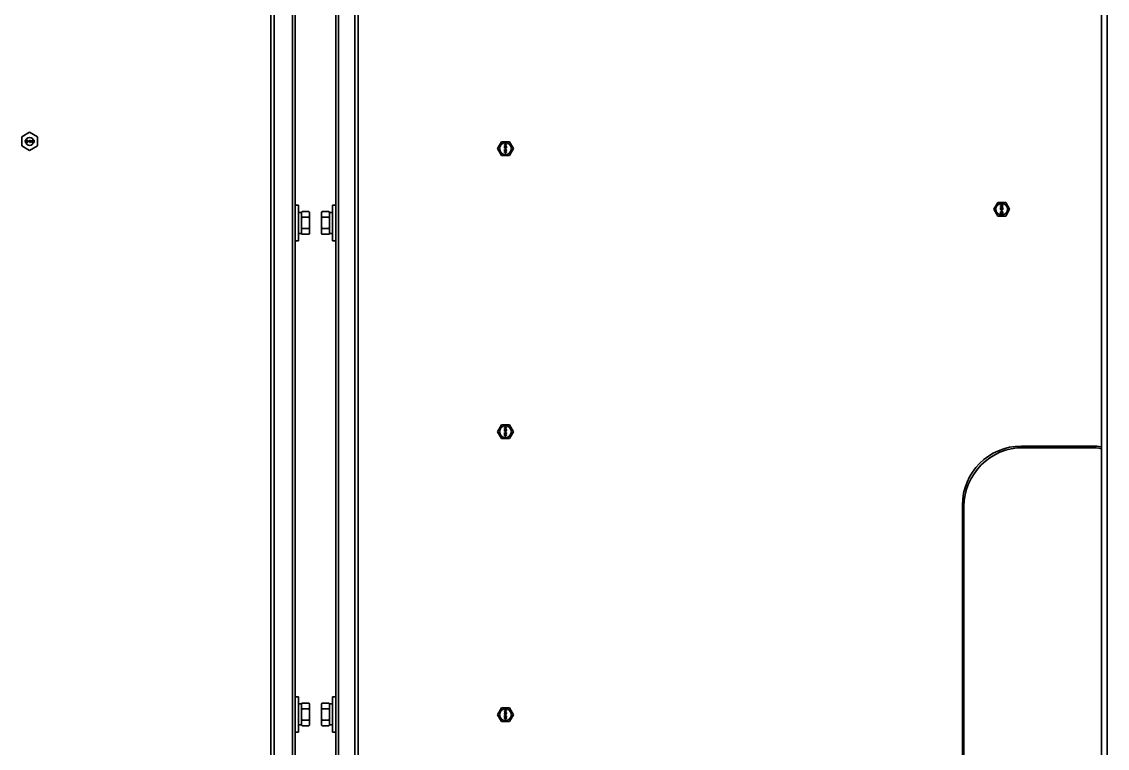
# Model space of a CAD drawing. Header units: millimetres. Extents: x 32496 to 166256, y 3504 to 23939.
# Drawn here: x 142093 to 142645, y 13461 to 13831 of the extents above; entities that cross this region are included whole.
import ezdxf

# ---------------------------------------------------------------- set-up
doc = ezdxf.new("R2010")
doc.units = ezdxf.units.MM
doc.layers.get('0').update_dxf_attribs({"lineweight": 35})

# ---------------------------------------------------------------- blocks, each defined once
blk = doc.blocks.new('8-1250')
at = {"linetype": 'Continuous'}
for p, q in [((-5954.13, -32157.29), (-5954.13, -34666.29)), ((-5951.13, -32157.29), (-5951.13, -34666.29)), ((-6376.53, -34566.29), (-6376.53, -32553.29)), ((-6374.83, -32553.29), (-6374.83, -34566.29)), ((-6365.53, -33566.79), (-6365.53, -32554.69)), ((-6342.13, -32554.69), (-6342.13, -33566.79)), ((-6333.83, -34566.29), (-6333.83, -32553.29)), ((-6332.13, -32553.29), (-6332.13, -34566.29)), ((-6364.13, -32930.92), (-6364.13, -33175.66)), ((-6343.53, -33175.64), (-6343.53, -32930.91)), ((-6503.23, -33134.48), (-6499.23, -33132.17)), ((-6503.23, -33134.48), (-6503.23, -33139.1)), ((-6501.5, -33136.32), (-6501.5, -33136.19)), ((-6501.5, -33136.19), (-6500.6, -33136.19)), ((-6500.8, -33136.32), (-6501.5, -33136.32)), ((-6501.48, -33136.95), (-6501.5, -33137.06)), ((-6501.43, -33136.88), (-6501.48, -33136.95)), ((-6500.8, -33136.32), (-6501.43, -33136.88)), ((-6501.35, -33137.06), (-6501.3, -33136.95)), ((-6501.3, -33136.95), (-6500.6, -33136.32)), ((-6500.6, -33136.19), (-6500.6, -33136.32)), ((-6500.4, -33137.39), (-6500.4, -33136.19)), ((-6500.4, -33136.19), (-6500.25, -33136.19)), ((-6500.25, -33136.19), (-6500.25, -33137.18)), ((-6500.1, -33137.01), (-6500.25, -33137.18)), ((-6500.1, -33137.01), (-6500.1, -33137.21)), ((-6499.88, -33136.62), (-6499.9, -33136.65)), ((-6499.9, -33136.65), (-6499.75, -33136.8)), ((-6499.75, -33136.8), (-6499.9, -33136.95)), ((-6499.9, -33136.95), (-6499.88, -33136.98)), ((-6499.75, -33136.75), (-6499.88, -33136.62)), ((-6499.88, -33136.98), (-6499.75, -33136.85)), ((-6499.75, -33136.75), (-6499.75, -33136.57)), ((-6499.75, -33136.57), (-6499.7, -33136.57)), ((-6499.75, -33137.03), (-6499.75, -33136.85)), ((-6499.7, -33137.03), (-6499.75, -33137.03)), ((-6499.7, -33136.57), (-6499.7, -33136.75)), ((-6499.58, -33136.62), (-6499.7, -33136.75)), ((-6499.7, -33136.8), (-6499.55, -33136.65)), ((-6499.55, -33136.95), (-6499.7, -33136.8)), ((-6499.7, -33136.85), (-6499.7, -33137.03)), ((-6499.7, -33136.85), (-6499.58, -33136.98)), ((-6499.55, -33136.65), (-6499.58, -33136.62)), ((-6499.58, -33136.98), (-6499.55, -33136.95)), ((-6499.35, -33136.7), (-6499.35, -33136.55)), ((-6499.35, -33136.55), (-6499.1, -33136.55)), ((-6499.1, -33136.7), (-6499.35, -33136.7)), ((-6499.23, -33132.17), (-6495.23, -33134.48)), ((-6499.1, -33136.55), (-6499.1, -33136.19)), ((-6499.1, -33136.19), (-6498.95, -33136.19)), ((-6499.1, -33137.39), (-6499.1, -33136.7)), ((-6498.95, -33136.19), (-6498.95, -33136.55)), ((-6498.95, -33136.55), (-6498.35, -33136.55)), ((-6498.95, -33136.7), (-6498.95, -33137.18)), ((-6498.95, -33137.39), (-6498.35, -33136.7)), ((-6498.53, -33136.7), (-6498.95, -33137.18)), ((-6498.53, -33136.7), (-6498.95, -33136.7)), ((-6498.35, -33136.55), (-6498.35, -33136.7)), ((-6498.15, -33137.39), (-6498.15, -33136.19)), ((-6498.15, -33136.19), (-6498, -33136.19)), ((-6498, -33136.19), (-6498, -33137.13)), ((-6497.65, -33136.19), (-6498, -33137.13)), ((-6497.93, -33137.39), (-6497.55, -33136.32)), ((-6497.65, -33136.19), (-6497.45, -33136.19)), ((-6497.55, -33136.32), (-6497.18, -33137.39)), ((-6497.1, -33137.13), (-6497.45, -33136.19)), ((-6497.1, -33137.13), (-6497.1, -33136.19)), ((-6497.1, -33136.19), (-6496.95, -33136.19)), ((-6496.95, -33136.19), (-6496.95, -33137.39)), ((-6495.23, -33139.1), (-6495.23, -33134.48)), ((-6261.25, -33140.45), (-6259.23, -33136.95)), ((-6255.19, -33136.95), (-6259.23, -33136.95)), ((-6255.19, -33136.95), (-6253.17, -33140.45)), ((-6499.23, -33141.41), (-6503.23, -33139.1)), ((-6501.5, -33137.11), (-6501.5, -33137.06)), ((-6501.5, -33137.11), (-6501.48, -33137.21)), ((-6501.48, -33137.21), (-6501.38, -33137.31)), ((-6501.38, -33137.31), (-6501.28, -33137.36)), ((-6501.35, -33137.06), (-6501.35, -33137.11)), ((-6501.3, -33137.18), (-6501.35, -33137.11)), ((-6501.23, -33137.24), (-6501.3, -33137.18)), ((-6501.28, -33137.36), (-6501.13, -33137.39)), ((-6501.1, -33137.26), (-6501.23, -33137.24)), ((-6501.03, -33137.39), (-6501.13, -33137.39)), ((-6501.1, -33137.26), (-6501, -33137.26)), ((-6501.03, -33137.39), (-6500.85, -33137.36)), ((-6500.88, -33137.24), (-6501, -33137.26)), ((-6500.8, -33137.18), (-6500.88, -33137.24)), ((-6500.85, -33137.36), (-6500.75, -33137.31)), ((-6500.75, -33137.11), (-6500.8, -33137.18)), ((-6500.75, -33137.11), (-6500.63, -33137.11)), ((-6500.75, -33137.31), (-6500.65, -33137.21)), ((-6500.65, -33137.21), (-6500.63, -33137.11)), ((-6500.25, -33137.39), (-6500.4, -33137.39)), ((-6500.25, -33137.39), (-6500.1, -33137.21)), ((-6495.23, -33139.1), (-6499.23, -33141.41)), ((-6498.95, -33137.39), (-6499.1, -33137.39)), ((-6497.93, -33137.39), (-6498.15, -33137.39)), ((-6496.95, -33137.39), (-6497.18, -33137.39)), ((-6259.23, -33143.95), (-6261.25, -33140.45)), ((-6257.71, -33138.47), (-6257.71, -33138.35)), ((-6257.71, -33138.35), (-6256.71, -33138.35)), ((-6256.92, -33138.47), (-6257.71, -33138.77)), ((-6256.92, -33138.47), (-6257.71, -33138.47)), ((-6257.71, -33138.93), (-6257.71, -33138.77)), ((-6257.71, -33138.93), (-6256.92, -33139.22)), ((-6257.71, -33139.35), (-6257.71, -33139.22)), ((-6257.71, -33139.22), (-6256.92, -33139.22)), ((-6256.71, -33139.35), (-6257.71, -33139.35)), ((-6257.69, -33139.74), (-6257.71, -33139.85)), ((-6257.71, -33139.95), (-6257.71, -33139.85)), ((-6257.71, -33139.95), (-6257.69, -33140.06)), ((-6257.71, -33141.64), (-6257.71, -33140.89)), ((-6257.71, -33140.89), (-6257.61, -33140.89)), ((-6257.61, -33141.64), (-6257.71, -33141.64)), ((-6257.69, -33142.06), (-6257.71, -33142.18)), ((-6257.71, -33142.18), (-6257.69, -33142.31)), ((-6257.63, -33139.64), (-6257.69, -33139.74)), ((-6257.69, -33140.06), (-6257.63, -33140.16)), ((-6257.63, -33141.95), (-6257.69, -33142.06)), ((-6257.69, -33142.31), (-6257.63, -33142.41)), ((-6257.54, -33139.58), (-6257.63, -33139.64)), ((-6257.63, -33140.16), (-6257.54, -33140.22)), ((-6257.56, -33141.89), (-6257.63, -33141.95)), ((-6257.63, -33142.41), (-6257.56, -33142.47)), ((-6257.61, -33138.85), (-6256.71, -33138.54)), ((-6256.71, -33139.16), (-6257.61, -33138.85)), ((-6257.61, -33139.83), (-6257.58, -33139.77)), ((-6257.61, -33139.83), (-6257.61, -33139.97)), ((-6257.58, -33140.04), (-6257.61, -33139.97)), ((-6257.07, -33141.47), (-6257.61, -33140.89)), ((-6257.61, -33141.06), (-6257.61, -33141.64)), ((-6257.61, -33141.06), (-6257.14, -33141.58)), ((-6257.61, -33142.18), (-6257.58, -33142.08)), ((-6257.58, -33142.29), (-6257.61, -33142.18)), ((-6257.58, -33139.77), (-6257.54, -33139.7)), ((-6257.54, -33140.1), (-6257.58, -33140.04)), ((-6257.58, -33142.08), (-6257.54, -33142.02)), ((-6257.54, -33142.35), (-6257.58, -33142.29)), ((-6257.48, -33141.85), (-6257.56, -33141.89)), ((-6257.56, -33142.47), (-6257.48, -33142.52)), ((-6257.44, -33139.54), (-6257.54, -33139.58)), ((-6257.54, -33139.7), (-6257.48, -33139.66)), ((-6257.48, -33140.14), (-6257.54, -33140.1)), ((-6257.54, -33140.22), (-6257.44, -33140.27)), ((-6257.54, -33142.02), (-6257.41, -33141.93)), ((-6257.41, -33142.43), (-6257.54, -33142.35)), ((-6257.48, -33139.66), (-6257.41, -33139.64)), ((-6257.41, -33140.16), (-6257.48, -33140.14)), ((-6257.41, -33141.83), (-6257.48, -33141.85)), ((-6257.48, -33142.52), (-6257.41, -33142.54)), ((-6257.29, -33139.52), (-6257.44, -33139.54)), ((-6257.33, -33140.27), (-6257.44, -33140.27)), ((-6257.35, -33139.64), (-6257.41, -33139.64)), ((-6257.41, -33140.16), (-6257.35, -33140.16)), ((-6257.31, -33141.81), (-6257.41, -33141.83)), ((-6257.41, -33141.93), (-6257.29, -33141.91)), ((-6257.29, -33142.45), (-6257.41, -33142.43)), ((-6257.41, -33142.54), (-6257.31, -33142.56)), ((-6257.39, -33140.6), (-6257.39, -33140.56)), ((-6257.39, -33140.56), (-6257.24, -33140.56)), ((-6257.24, -33140.6), (-6257.39, -33140.6)), ((-6257.35, -33139.64), (-6257.29, -33139.66)), ((-6257.29, -33140.14), (-6257.35, -33140.16)), ((-6257.33, -33140.43), (-6257.35, -33140.45)), ((-6257.35, -33140.45), (-6257.24, -33140.56)), ((-6257.24, -33140.6), (-6257.35, -33140.7)), ((-6257.35, -33140.7), (-6257.33, -33140.72)), ((-6257.33, -33140.27), (-6257.22, -33140.22)), ((-6257.2, -33140.56), (-6257.33, -33140.43)), ((-6257.33, -33140.72), (-6257.2, -33140.6)), ((-6257.31, -33141.81), (-6257.12, -33141.81)), ((-6257.12, -33142.56), (-6257.31, -33142.56)), ((-6257.29, -33139.52), (-6257.14, -33139.52)), ((-6257.29, -33139.66), (-6257.24, -33139.7)), ((-6257.24, -33140.1), (-6257.29, -33140.14)), ((-6257.14, -33141.91), (-6257.29, -33141.91)), ((-6257.29, -33142.45), (-6257.14, -33142.45)), ((-6257.24, -33139.7), (-6257.2, -33139.77)), ((-6257.2, -33140.04), (-6257.24, -33140.1)), ((-6257.22, -33140.22), (-6257.16, -33140.16)), ((-6257.2, -33139.77), (-6257.18, -33139.83)), ((-6257.18, -33139.97), (-6257.2, -33140.04)), ((-6257.07, -33140.43), (-6257.2, -33140.56)), ((-6257.2, -33140.6), (-6257.07, -33140.72)), ((-6257.09, -33139.74), (-6257.18, -33139.62)), ((-6257.14, -33139.62), (-6257.18, -33139.62)), ((-6257.18, -33139.97), (-6257.18, -33139.83)), ((-6257.16, -33140.16), (-6257.09, -33140.06)), ((-6257.16, -33140.56), (-6257.05, -33140.45)), ((-6257.16, -33140.56), (-6257.01, -33140.56)), ((-6257.05, -33140.7), (-6257.16, -33140.6)), ((-6257.01, -33140.6), (-6257.16, -33140.6)), ((-6256.99, -33139.54), (-6257.14, -33139.52)), ((-6257.14, -33139.62), (-6257.01, -33139.64)), ((-6257.14, -33141.58), (-6257.07, -33141.62)), ((-6257.14, -33141.91), (-6257.01, -33141.93)), ((-6257.01, -33142.43), (-6257.14, -33142.45)), ((-6257.01, -33141.83), (-6257.12, -33141.81)), ((-6257.12, -33142.56), (-6257.01, -33142.54)), ((-6257.07, -33139.85), (-6257.09, -33139.74)), ((-6257.09, -33140.06), (-6257.07, -33139.95)), ((-6257.07, -33139.85), (-6257.07, -33139.95)), ((-6257.05, -33140.45), (-6257.07, -33140.43)), ((-6257.07, -33140.72), (-6257.05, -33140.7)), ((-6256.99, -33141.52), (-6257.07, -33141.47)), ((-6257.07, -33141.62), (-6256.99, -33141.64)), ((-6257.01, -33139.64), (-6256.95, -33139.66)), ((-6257.01, -33140.56), (-6257.01, -33140.6)), ((-6256.95, -33141.85), (-6257.01, -33141.83)), ((-6257.01, -33141.93), (-6256.88, -33142.02)), ((-6256.88, -33142.35), (-6257.01, -33142.43)), ((-6257.01, -33142.54), (-6256.95, -33142.52)), ((-6256.88, -33139.58), (-6256.99, -33139.54)), ((-6256.99, -33141.52), (-6256.95, -33141.52)), ((-6256.95, -33141.64), (-6256.99, -33141.64)), ((-6256.95, -33139.66), (-6256.88, -33139.7)), ((-6256.88, -33140.08), (-6256.95, -33140.12)), ((-6256.95, -33140.22), (-6256.95, -33140.12)), ((-6256.95, -33140.22), (-6256.88, -33140.2)), ((-6256.95, -33141.02), (-6256.95, -33140.91)), ((-6256.86, -33140.93), (-6256.95, -33140.91)), ((-6256.95, -33141.02), (-6256.88, -33141.06)), ((-6256.88, -33141.47), (-6256.95, -33141.52)), ((-6256.95, -33141.64), (-6256.86, -33141.62)), ((-6256.86, -33141.89), (-6256.95, -33141.85)), ((-6256.95, -33142.52), (-6256.86, -33142.47)), ((-6256.8, -33139.64), (-6256.88, -33139.58)), ((-6256.88, -33139.7), (-6256.84, -33139.77)), ((-6256.84, -33140.02), (-6256.88, -33140.08)), ((-6256.88, -33140.2), (-6256.8, -33140.14)), ((-6256.88, -33141.06), (-6256.84, -33141.12)), ((-6256.84, -33141.41), (-6256.88, -33141.47)), ((-6256.88, -33142.02), (-6256.84, -33142.08)), ((-6256.84, -33142.29), (-6256.88, -33142.35)), ((-6256.78, -33141.02), (-6256.86, -33140.93)), ((-6256.86, -33141.62), (-6256.78, -33141.54)), ((-6256.8, -33141.95), (-6256.86, -33141.89)), ((-6256.86, -33142.47), (-6256.8, -33142.41)), ((-6256.84, -33139.77), (-6256.82, -33139.83)), ((-6256.82, -33139.95), (-6256.84, -33140.02)), ((-6256.84, -33141.12), (-6256.82, -33141.22)), ((-6256.82, -33141.31), (-6256.84, -33141.41)), ((-6256.84, -33142.08), (-6256.82, -33142.18)), ((-6256.82, -33142.18), (-6256.84, -33142.29)), ((-6256.82, -33139.95), (-6256.82, -33139.83)), ((-6256.82, -33141.31), (-6256.82, -33141.22)), ((-6256.73, -33139.74), (-6256.8, -33139.64)), ((-6256.8, -33140.14), (-6256.73, -33140.04)), ((-6256.73, -33142.06), (-6256.8, -33141.95)), ((-6256.8, -33142.41), (-6256.73, -33142.31)), ((-6256.73, -33141.1), (-6256.78, -33141.02)), ((-6256.78, -33141.54), (-6256.73, -33141.45)), ((-6256.71, -33139.85), (-6256.73, -33139.74)), ((-6256.73, -33140.04), (-6256.71, -33139.93)), ((-6256.71, -33141.24), (-6256.73, -33141.1)), ((-6256.73, -33141.45), (-6256.71, -33141.33)), ((-6256.71, -33142.18), (-6256.73, -33142.06)), ((-6256.73, -33142.31), (-6256.71, -33142.18)), ((-6256.71, -33138.35), (-6256.71, -33138.54)), ((-6256.71, -33139.16), (-6256.71, -33139.35)), ((-6256.71, -33139.85), (-6256.71, -33139.93)), ((-6256.71, -33141.24), (-6256.71, -33141.33)), ((-6253.17, -33140.45), (-6255.19, -33143.95)), ((-6259.23, -33143.95), (-6255.19, -33143.95)), ((-6364.13, -33169.29), (-6362.53, -33169.29)), ((-6362.53, -33187.29), (-6362.53, -33169.29)), ((-6345.13, -33169.29), (-6345.13, -33187.29)), ((-6343.53, -33169.29), (-6345.13, -33169.29)), ((-6008.87, -33171.29), (-6006.85, -33167.79)), ((-6002.81, -33167.79), (-6006.85, -33167.79)), ((-6005.48, -33169.25), (-6005.48, -33169.09)), ((-6005.48, -33169.09), (-6004.18, -33169.09)), ((-6004.45, -33169.25), (-6005.48, -33169.63)), ((-6004.45, -33169.25), (-6005.48, -33169.25)), ((-6005.48, -33169.85), (-6005.48, -33169.63)), ((-6005.48, -33169.85), (-6004.45, -33170.23)), ((-6005.34, -33169.74), (-6004.18, -33169.33)), ((-6004.18, -33170.15), (-6005.34, -33169.74)), ((-6004.18, -33169.09), (-6004.18, -33169.33)), ((-6004.18, -33170.15), (-6004.18, -33170.39)), ((-6002.81, -33167.79), (-6000.79, -33171.29)), ((-6364.13, -33175.66), (-6364.13, -33180.92)), ((-6362.53, -33172.94), (-6360.93, -33172.94)), ((-6360.93, -33172.82), (-6360.63, -33172.52)), ((-6360.93, -33183.76), (-6360.93, -33172.82)), ((-6360.63, -33172.52), (-6357.23, -33172.52)), ((-6360.63, -33175.4), (-6357.23, -33175.4)), ((-6356.93, -33172.82), (-6357.23, -33172.52)), ((-6356.93, -33183.76), (-6356.93, -33172.82)), ((-6350.73, -33172.82), (-6350.46, -33172.54)), ((-6350.73, -33183.76), (-6350.73, -33172.82)), ((-6350.43, -33172.52), (-6350.46, -33172.54)), ((-6347.03, -33172.52), (-6350.43, -33172.52)), ((-6347.03, -33175.36), (-6350.43, -33175.36)), ((-6347.03, -33172.52), (-6347, -33172.54)), ((-6346.73, -33172.82), (-6347, -33172.54)), ((-6346.73, -33183.76), (-6346.73, -33172.82)), ((-6345.13, -33172.94), (-6346.73, -33172.94)), ((-6343.53, -33180.91), (-6343.53, -33175.64)), ((-6006.85, -33174.79), (-6008.87, -33171.29)), ((-6006.85, -33174.79), (-6002.81, -33174.79)), ((-6005.48, -33170.39), (-6005.48, -33170.23)), ((-6005.48, -33170.23), (-6004.45, -33170.23)), ((-6004.18, -33170.39), (-6005.48, -33170.39)), ((-6005.45, -33170.9), (-6005.48, -33171.04)), ((-6005.48, -33171.17), (-6005.48, -33171.04)), ((-6005.48, -33171.17), (-6005.45, -33171.31)), ((-6005.48, -33172.72), (-6005.48, -33172.56)), ((-6005.48, -33172.56), (-6004.4, -33172.56)), ((-6004.18, -33172.72), (-6005.48, -33172.72)), ((-6005.48, -33173.91), (-6005.48, -33172.93)), ((-6005.48, -33172.93), (-6005.34, -33172.93)), ((-6005.34, -33173.91), (-6005.48, -33173.91)), ((-6005.37, -33170.77), (-6005.45, -33170.9)), ((-6005.45, -33171.31), (-6005.37, -33171.45)), ((-6005.26, -33170.69), (-6005.37, -33170.77)), ((-6005.37, -33171.45), (-6005.26, -33171.53)), ((-6005.34, -33171.01), (-6005.31, -33170.93)), ((-6005.34, -33171.01), (-6005.34, -33171.2)), ((-6005.31, -33171.28), (-6005.34, -33171.2)), ((-6004.65, -33173.69), (-6005.34, -33172.93)), ((-6005.34, -33173.15), (-6005.34, -33173.91)), ((-6005.34, -33173.15), (-6004.73, -33173.83)), ((-6005.31, -33170.93), (-6005.26, -33170.85)), ((-6005.26, -33171.36), (-6005.31, -33171.28)), ((-6005.12, -33170.63), (-6005.26, -33170.69)), ((-6005.26, -33170.85), (-6005.17, -33170.8)), ((-6005.17, -33171.42), (-6005.26, -33171.36)), ((-6005.26, -33171.53), (-6005.12, -33171.58)), ((-6005.17, -33170.8), (-6005.09, -33170.77)), ((-6005.09, -33171.45), (-6005.17, -33171.42)), ((-6004.92, -33170.61), (-6005.12, -33170.63)), ((-6004.98, -33171.58), (-6005.12, -33171.58)), ((-6005.01, -33170.77), (-6005.09, -33170.77)), ((-6005.09, -33171.45), (-6005.01, -33171.45)), ((-6005.06, -33172.01), (-6005.06, -33171.96)), ((-6005.06, -33171.96), (-6004.87, -33171.96)), ((-6004.87, -33172.01), (-6005.06, -33172.01)), ((-6005.01, -33170.77), (-6004.92, -33170.8)), ((-6004.92, -33171.42), (-6005.01, -33171.45)), ((-6004.98, -33171.8), (-6005.01, -33171.82)), ((-6005.01, -33171.82), (-6004.87, -33171.96)), ((-6004.87, -33172.01), (-6005.01, -33172.15)), ((-6005.01, -33172.15), (-6004.98, -33172.18)), ((-6004.98, -33171.58), (-6004.84, -33171.53)), ((-6004.81, -33171.96), (-6004.98, -33171.8)), ((-6004.98, -33172.18), (-6004.81, -33172.01)), ((-6004.92, -33170.61), (-6004.73, -33170.61)), ((-6004.92, -33170.8), (-6004.87, -33170.85)), ((-6004.87, -33171.36), (-6004.92, -33171.42)), ((-6004.87, -33170.85), (-6004.81, -33170.93)), ((-6004.81, -33171.28), (-6004.87, -33171.36)), ((-6004.84, -33171.53), (-6004.76, -33171.45)), ((-6004.81, -33170.93), (-6004.79, -33171.01)), ((-6004.79, -33171.2), (-6004.81, -33171.28)), ((-6004.65, -33171.8), (-6004.81, -33171.96)), ((-6004.81, -33172.01), (-6004.65, -33172.18)), ((-6004.68, -33170.9), (-6004.79, -33170.74)), ((-6004.73, -33170.74), (-6004.79, -33170.74)), ((-6004.79, -33171.2), (-6004.79, -33171.01)), ((-6004.76, -33171.45), (-6004.68, -33171.31)), ((-6004.76, -33171.96), (-6004.62, -33171.82)), ((-6004.76, -33171.96), (-6004.56, -33171.96)), ((-6004.62, -33172.15), (-6004.76, -33172.01)), ((-6004.56, -33172.01), (-6004.76, -33172.01)), ((-6004.54, -33170.63), (-6004.73, -33170.61)), ((-6004.73, -33170.74), (-6004.56, -33170.77)), ((-6004.73, -33173.83), (-6004.65, -33173.88)), ((-6004.65, -33171.04), (-6004.68, -33170.9)), ((-6004.68, -33171.31), (-6004.65, -33171.17)), ((-6004.65, -33171.04), (-6004.65, -33171.17)), ((-6004.62, -33171.82), (-6004.65, -33171.8)), ((-6004.65, -33172.18), (-6004.62, -33172.15)), ((-6004.54, -33173.75), (-6004.65, -33173.69)), ((-6004.65, -33173.88), (-6004.54, -33173.91)), ((-6004.59, -33172.39), (-6004.4, -33172.56)), ((-6004.59, -33172.39), (-6004.37, -33172.39)), ((-6004.56, -33170.77), (-6004.48, -33170.8)), ((-6004.56, -33171.96), (-6004.56, -33172.01)), ((-6004.4, -33170.69), (-6004.54, -33170.63)), ((-6004.54, -33173.75), (-6004.48, -33173.75)), ((-6004.48, -33173.91), (-6004.54, -33173.91)), ((-6004.48, -33170.8), (-6004.4, -33170.85)), ((-6004.4, -33171.34), (-6004.48, -33171.39)), ((-6004.48, -33171.53), (-6004.48, -33171.39)), ((-6004.48, -33171.53), (-6004.4, -33171.5)), ((-6004.48, -33173.1), (-6004.48, -33172.96)), ((-6004.37, -33172.99), (-6004.48, -33172.96)), ((-6004.48, -33173.1), (-6004.4, -33173.15)), ((-6004.4, -33173.69), (-6004.48, -33173.75)), ((-6004.48, -33173.91), (-6004.37, -33173.88)), ((-6004.29, -33170.77), (-6004.4, -33170.69)), ((-6004.4, -33170.85), (-6004.34, -33170.93)), ((-6004.34, -33171.26), (-6004.4, -33171.34)), ((-6004.4, -33171.5), (-6004.29, -33171.42)), ((-6004.4, -33173.15), (-6004.34, -33173.23)), ((-6004.34, -33173.61), (-6004.4, -33173.69)), ((-6004.18, -33172.56), (-6004.37, -33172.39)), ((-6004.26, -33173.1), (-6004.37, -33172.99)), ((-6004.37, -33173.88), (-6004.26, -33173.77)), ((-6004.34, -33170.93), (-6004.32, -33171.01)), ((-6004.32, -33171.17), (-6004.34, -33171.26)), ((-6004.34, -33173.23), (-6004.32, -33173.37)), ((-6004.32, -33173.48), (-6004.34, -33173.61)), ((-6004.32, -33171.17), (-6004.32, -33171.01)), ((-6004.32, -33173.48), (-6004.32, -33173.37)), ((-6004.21, -33170.9), (-6004.29, -33170.77)), ((-6004.29, -33171.42), (-6004.21, -33171.28)), ((-6004.21, -33173.21), (-6004.26, -33173.1)), ((-6004.26, -33173.77), (-6004.21, -33173.67)), ((-6004.18, -33171.04), (-6004.21, -33170.9)), ((-6004.21, -33171.28), (-6004.18, -33171.15)), ((-6004.18, -33173.4), (-6004.21, -33173.21)), ((-6004.21, -33173.67), (-6004.18, -33173.5)), ((-6004.18, -33171.04), (-6004.18, -33171.15)), ((-6004.18, -33172.56), (-6004.18, -33172.72)), ((-6004.18, -33173.4), (-6004.18, -33173.5)), ((-6000.79, -33171.29), (-6002.81, -33174.79)), ((-6364.13, -33180.92), (-6364.13, -33425.66)), ((-6360.63, -33181.18), (-6357.23, -33181.18)), ((-6347.03, -33181.13), (-6350.43, -33181.13)), ((-6343.53, -33425.64), (-6343.53, -33180.91)), ((-6362.53, -33183.64), (-6360.93, -33183.64)), ((-6360.93, -33183.76), (-6360.63, -33184.06)), ((-6360.63, -33184.06), (-6357.23, -33184.06)), ((-6356.93, -33183.76), (-6357.23, -33184.06)), ((-6350.73, -33183.76), (-6350.46, -33184.03)), ((-6347.03, -33184.06), (-6350.43, -33184.06)), ((-6346.73, -33183.76), (-6347, -33184.03)), ((-6345.13, -33183.64), (-6346.73, -33183.64)), ((-6364.13, -33187.29), (-6362.53, -33187.29)), ((-6343.53, -33187.29), (-6345.13, -33187.29)), ((-6261.25, -33284.45), (-6259.23, -33280.95)), ((-6259.23, -33287.95), (-6261.25, -33284.45)), ((-6255.19, -33280.95), (-6259.23, -33280.95)), ((-6257.71, -33282.47), (-6257.71, -33282.35)), ((-6257.71, -33282.35), (-6256.71, -33282.35)), ((-6256.92, -33282.47), (-6257.71, -33282.77)), ((-6256.92, -33282.47), (-6257.71, -33282.47)), ((-6257.71, -33282.93), (-6257.71, -33282.77)), ((-6257.71, -33282.93), (-6256.92, -33283.22)), ((-6257.71, -33283.35), (-6257.71, -33283.22)), ((-6257.71, -33283.22), (-6256.92, -33283.22)), ((-6256.71, -33283.35), (-6257.71, -33283.35)), ((-6257.69, -33283.74), (-6257.71, -33283.85)), ((-6257.71, -33283.95), (-6257.71, -33283.85)), ((-6257.71, -33283.95), (-6257.69, -33284.06)), ((-6257.71, -33285.64), (-6257.71, -33284.89)), ((-6257.71, -33284.89), (-6257.61, -33284.89)), ((-6257.61, -33285.64), (-6257.71, -33285.64)), ((-6257.69, -33286.06), (-6257.71, -33286.18)), ((-6257.63, -33283.64), (-6257.69, -33283.74)), ((-6257.69, -33284.06), (-6257.63, -33284.16)), ((-6257.63, -33285.95), (-6257.69, -33286.06)), ((-6257.54, -33283.58), (-6257.63, -33283.64)), ((-6257.63, -33284.16), (-6257.54, -33284.22)), ((-6257.56, -33285.89), (-6257.63, -33285.95)), ((-6257.61, -33282.85), (-6256.71, -33282.54)), ((-6256.71, -33283.16), (-6257.61, -33282.85)), ((-6257.61, -33283.83), (-6257.58, -33283.77)), ((-6257.61, -33283.83), (-6257.61, -33283.97)), ((-6257.58, -33284.04), (-6257.61, -33283.97)), ((-6257.07, -33285.47), (-6257.61, -33284.89)), ((-6257.61, -33285.06), (-6257.61, -33285.64)), ((-6257.61, -33285.06), (-6257.14, -33285.58)), ((-6257.61, -33286.18), (-6257.58, -33286.08)), ((-6257.58, -33283.77), (-6257.54, -33283.7)), ((-6257.54, -33284.1), (-6257.58, -33284.04)), ((-6257.58, -33286.08), (-6257.54, -33286.02)), ((-6257.48, -33285.85), (-6257.56, -33285.89)), ((-6257.44, -33283.54), (-6257.54, -33283.58)), ((-6257.54, -33283.7), (-6257.48, -33283.66)), ((-6257.48, -33284.14), (-6257.54, -33284.1)), ((-6257.54, -33284.22), (-6257.44, -33284.27)), ((-6257.54, -33286.02), (-6257.41, -33285.93)), ((-6257.48, -33283.66), (-6257.41, -33283.64)), ((-6257.41, -33284.16), (-6257.48, -33284.14)), ((-6257.41, -33285.83), (-6257.48, -33285.85)), ((-6257.29, -33283.52), (-6257.44, -33283.54)), ((-6257.33, -33284.27), (-6257.44, -33284.27)), ((-6257.35, -33283.64), (-6257.41, -33283.64)), ((-6257.41, -33284.16), (-6257.35, -33284.16)), ((-6257.31, -33285.81), (-6257.41, -33285.83)), ((-6257.41, -33285.93), (-6257.29, -33285.91)), ((-6257.39, -33284.6), (-6257.39, -33284.56)), ((-6257.39, -33284.56), (-6257.24, -33284.56)), ((-6257.24, -33284.6), (-6257.39, -33284.6)), ((-6257.35, -33283.64), (-6257.29, -33283.66)), ((-6257.29, -33284.14), (-6257.35, -33284.16)), ((-6257.33, -33284.43), (-6257.35, -33284.45)), ((-6257.35, -33284.45), (-6257.24, -33284.56)), ((-6257.24, -33284.6), (-6257.35, -33284.7)), ((-6257.35, -33284.7), (-6257.33, -33284.72)), ((-6257.33, -33284.27), (-6257.22, -33284.22)), ((-6257.2, -33284.56), (-6257.33, -33284.43)), ((-6257.33, -33284.72), (-6257.2, -33284.6)), ((-6257.31, -33285.81), (-6257.12, -33285.81)), ((-6257.29, -33283.52), (-6257.14, -33283.52)), ((-6257.29, -33283.66), (-6257.24, -33283.7)), ((-6257.24, -33284.1), (-6257.29, -33284.14)), ((-6257.14, -33285.91), (-6257.29, -33285.91)), ((-6257.24, -33283.7), (-6257.2, -33283.77)), ((-6257.2, -33284.04), (-6257.24, -33284.1)), ((-6257.22, -33284.22), (-6257.16, -33284.16)), ((-6257.2, -33283.77), (-6257.18, -33283.83)), ((-6257.18, -33283.97), (-6257.2, -33284.04)), ((-6257.07, -33284.43), (-6257.2, -33284.56)), ((-6257.2, -33284.6), (-6257.07, -33284.72)), ((-6257.09, -33283.74), (-6257.18, -33283.62)), ((-6257.14, -33283.62), (-6257.18, -33283.62)), ((-6257.18, -33283.97), (-6257.18, -33283.83)), ((-6257.16, -33284.16), (-6257.09, -33284.06)), ((-6257.16, -33284.56), (-6257.05, -33284.45)), ((-6257.16, -33284.56), (-6257.01, -33284.56)), ((-6257.05, -33284.7), (-6257.16, -33284.6)), ((-6257.01, -33284.6), (-6257.16, -33284.6)), ((-6256.99, -33283.54), (-6257.14, -33283.52)), ((-6257.14, -33283.62), (-6257.01, -33283.64)), ((-6257.14, -33285.58), (-6257.07, -33285.62)), ((-6257.14, -33285.91), (-6257.01, -33285.93)), ((-6257.01, -33285.83), (-6257.12, -33285.81)), ((-6257.07, -33283.85), (-6257.09, -33283.74)), ((-6257.09, -33284.06), (-6257.07, -33283.95)), ((-6257.07, -33283.85), (-6257.07, -33283.95)), ((-6257.05, -33284.45), (-6257.07, -33284.43)), ((-6257.07, -33284.72), (-6257.05, -33284.7)), ((-6256.99, -33285.52), (-6257.07, -33285.47)), ((-6257.07, -33285.62), (-6256.99, -33285.64)), ((-6257.01, -33283.64), (-6256.95, -33283.66)), ((-6257.01, -33284.56), (-6257.01, -33284.6)), ((-6256.95, -33285.85), (-6257.01, -33285.83)), ((-6257.01, -33285.93), (-6256.88, -33286.02)), ((-6256.88, -33283.58), (-6256.99, -33283.54)), ((-6256.99, -33285.52), (-6256.95, -33285.52)), ((-6256.95, -33285.64), (-6256.99, -33285.64)), ((-6256.95, -33283.66), (-6256.88, -33283.7)), ((-6256.88, -33284.08), (-6256.95, -33284.12)), ((-6256.95, -33284.22), (-6256.95, -33284.12)), ((-6256.95, -33284.22), (-6256.88, -33284.2)), ((-6256.95, -33285.02), (-6256.95, -33284.91)), ((-6256.86, -33284.93), (-6256.95, -33284.91)), ((-6256.95, -33285.02), (-6256.88, -33285.06)), ((-6256.88, -33285.47), (-6256.95, -33285.52)), ((-6256.95, -33285.64), (-6256.86, -33285.62)), ((-6256.86, -33285.89), (-6256.95, -33285.85)), ((-6256.8, -33283.64), (-6256.88, -33283.58)), ((-6256.88, -33283.7), (-6256.84, -33283.77)), ((-6256.84, -33284.02), (-6256.88, -33284.08)), ((-6256.88, -33284.2), (-6256.8, -33284.14)), ((-6256.88, -33285.06), (-6256.84, -33285.12)), ((-6256.84, -33285.41), (-6256.88, -33285.47)), ((-6256.88, -33286.02), (-6256.84, -33286.08)), ((-6256.78, -33285.02), (-6256.86, -33284.93)), ((-6256.86, -33285.62), (-6256.78, -33285.54)), ((-6256.8, -33285.95), (-6256.86, -33285.89)), ((-6256.84, -33283.77), (-6256.82, -33283.83)), ((-6256.82, -33283.95), (-6256.84, -33284.02)), ((-6256.84, -33285.12), (-6256.82, -33285.22)), ((-6256.82, -33285.31), (-6256.84, -33285.41)), ((-6256.84, -33286.08), (-6256.82, -33286.18)), ((-6256.82, -33283.95), (-6256.82, -33283.83)), ((-6256.82, -33285.31), (-6256.82, -33285.22)), ((-6256.73, -33283.74), (-6256.8, -33283.64)), ((-6256.8, -33284.14), (-6256.73, -33284.04)), ((-6256.73, -33286.06), (-6256.8, -33285.95)), ((-6256.73, -33285.1), (-6256.78, -33285.02)), ((-6256.78, -33285.54), (-6256.73, -33285.45)), ((-6256.71, -33283.85), (-6256.73, -33283.74)), ((-6256.73, -33284.04), (-6256.71, -33283.93)), ((-6256.71, -33285.24), (-6256.73, -33285.1)), ((-6256.73, -33285.45), (-6256.71, -33285.33)), ((-6256.71, -33286.18), (-6256.73, -33286.06)), ((-6256.71, -33282.35), (-6256.71, -33282.54)), ((-6256.71, -33283.16), (-6256.71, -33283.35)), ((-6256.71, -33283.85), (-6256.71, -33283.93)), ((-6256.71, -33285.24), (-6256.71, -33285.33)), ((-6255.19, -33280.95), (-6253.17, -33284.45)), ((-6253.17, -33284.45), (-6255.19, -33287.95)), ((-6259.23, -33287.95), (-6255.19, -33287.95)), ((-6257.71, -33286.18), (-6257.69, -33286.31)), ((-6257.69, -33286.31), (-6257.63, -33286.41)), ((-6257.63, -33286.41), (-6257.56, -33286.47)), ((-6257.58, -33286.29), (-6257.61, -33286.18)), ((-6257.54, -33286.35), (-6257.58, -33286.29)), ((-6257.56, -33286.47), (-6257.48, -33286.52)), ((-6257.41, -33286.43), (-6257.54, -33286.35)), ((-6257.48, -33286.52), (-6257.41, -33286.54)), ((-6257.29, -33286.45), (-6257.41, -33286.43)), ((-6257.41, -33286.54), (-6257.31, -33286.56)), ((-6257.12, -33286.56), (-6257.31, -33286.56)), ((-6257.29, -33286.45), (-6257.14, -33286.45)), ((-6257.01, -33286.43), (-6257.14, -33286.45)), ((-6257.12, -33286.56), (-6257.01, -33286.54)), ((-6256.88, -33286.35), (-6257.01, -33286.43)), ((-6257.01, -33286.54), (-6256.95, -33286.52)), ((-6256.95, -33286.52), (-6256.86, -33286.47)), ((-6256.84, -33286.29), (-6256.88, -33286.35)), ((-6256.86, -33286.47), (-6256.8, -33286.41)), ((-6256.82, -33286.18), (-6256.84, -33286.29)), ((-6256.8, -33286.41), (-6256.73, -33286.31)), ((-6256.73, -33286.31), (-6256.71, -33286.18)), ((-5958.83, -33291.79), (-5994.83, -33291.79)), ((-5994.03, -33292.59), (-5959.63, -33292.59)), ((-6024.83, -33321.79), (-6024.83, -33562.79)), ((-6024.03, -33561.99), (-6024.03, -33322.59)), ((-6364.13, -33419.29), (-6362.53, -33419.29)), ((-6362.53, -33437.29), (-6362.53, -33419.29)), ((-6362.53, -33422.94), (-6360.93, -33422.94)), ((-6360.93, -33422.82), (-6360.63, -33422.52)), ((-6360.93, -33433.76), (-6360.93, -33422.82)), ((-6360.63, -33422.52), (-6357.23, -33422.52)), ((-6356.93, -33422.82), (-6357.23, -33422.52)), ((-6356.93, -33433.76), (-6356.93, -33422.82)), ((-6350.73, -33422.82), (-6350.46, -33422.54)), ((-6350.73, -33433.76), (-6350.73, -33422.82)), ((-6350.43, -33422.52), (-6350.46, -33422.54)), ((-6347.03, -33422.52), (-6350.43, -33422.52)), ((-6347.03, -33422.52), (-6347, -33422.54)), ((-6346.73, -33422.82), (-6347, -33422.54)), ((-6346.73, -33433.76), (-6346.73, -33422.82)), ((-6345.13, -33422.94), (-6346.73, -33422.94)), ((-6345.13, -33419.29), (-6345.13, -33437.29)), ((-6343.53, -33419.29), (-6345.13, -33419.29)), ((-6364.13, -33425.66), (-6364.13, -33430.92)), ((-6360.63, -33425.4), (-6357.23, -33425.4)), ((-6347.03, -33425.36), (-6350.43, -33425.36)), ((-6343.53, -33430.91), (-6343.53, -33425.64)), ((-6261.25, -33428.45), (-6259.23, -33424.95)), ((-6259.23, -33431.95), (-6261.25, -33428.45)), ((-6255.19, -33424.95), (-6259.23, -33424.95)), ((-6257.71, -33426.47), (-6257.71, -33426.35)), ((-6257.71, -33426.35), (-6256.71, -33426.35)), ((-6256.92, -33426.47), (-6257.71, -33426.77)), ((-6256.92, -33426.47), (-6257.71, -33426.47)), ((-6257.71, -33426.93), (-6257.71, -33426.77)), ((-6257.71, -33426.93), (-6256.92, -33427.22)), ((-6257.71, -33427.35), (-6257.71, -33427.22)), ((-6257.71, -33427.22), (-6256.92, -33427.22)), ((-6256.71, -33427.35), (-6257.71, -33427.35)), ((-6257.69, -33427.74), (-6257.71, -33427.85)), ((-6257.71, -33427.95), (-6257.71, -33427.85)), ((-6257.71, -33427.95), (-6257.69, -33428.06)), ((-6257.71, -33429.64), (-6257.71, -33428.89)), ((-6257.71, -33428.89), (-6257.61, -33428.89)), ((-6257.61, -33429.64), (-6257.71, -33429.64)), ((-6257.63, -33427.64), (-6257.69, -33427.74)), ((-6257.69, -33428.06), (-6257.63, -33428.16)), ((-6257.54, -33427.58), (-6257.63, -33427.64)), ((-6257.63, -33428.16), (-6257.54, -33428.22)), ((-6257.61, -33426.85), (-6256.71, -33426.54)), ((-6256.71, -33427.16), (-6257.61, -33426.85)), ((-6257.61, -33427.83), (-6257.58, -33427.77)), ((-6257.61, -33427.83), (-6257.61, -33427.97)), ((-6257.58, -33428.04), (-6257.61, -33427.97)), ((-6257.07, -33429.47), (-6257.61, -33428.89)), ((-6257.61, -33429.06), (-6257.61, -33429.64)), ((-6257.61, -33429.06), (-6257.14, -33429.58)), ((-6257.58, -33427.77), (-6257.54, -33427.7)), ((-6257.54, -33428.1), (-6257.58, -33428.04)), ((-6257.44, -33427.54), (-6257.54, -33427.58)), ((-6257.54, -33427.7), (-6257.48, -33427.66)), ((-6257.48, -33428.14), (-6257.54, -33428.1)), ((-6257.54, -33428.22), (-6257.44, -33428.27)), ((-6257.48, -33427.66), (-6257.41, -33427.64)), ((-6257.41, -33428.16), (-6257.48, -33428.14)), ((-6257.29, -33427.52), (-6257.44, -33427.54)), ((-6257.33, -33428.27), (-6257.44, -33428.27)), ((-6257.35, -33427.64), (-6257.41, -33427.64)), ((-6257.41, -33428.16), (-6257.35, -33428.16)), ((-6257.39, -33428.6), (-6257.39, -33428.56)), ((-6257.39, -33428.56), (-6257.24, -33428.56)), ((-6257.24, -33428.6), (-6257.39, -33428.6)), ((-6257.35, -33427.64), (-6257.29, -33427.66)), ((-6257.29, -33428.14), (-6257.35, -33428.16)), ((-6257.33, -33428.43), (-6257.35, -33428.45)), ((-6257.35, -33428.45), (-6257.24, -33428.56)), ((-6257.24, -33428.6), (-6257.35, -33428.7)), ((-6257.35, -33428.7), (-6257.33, -33428.72)), ((-6257.33, -33428.27), (-6257.22, -33428.22)), ((-6257.2, -33428.56), (-6257.33, -33428.43)), ((-6257.33, -33428.72), (-6257.2, -33428.6)), ((-6257.29, -33427.52), (-6257.14, -33427.52)), ((-6257.29, -33427.66), (-6257.24, -33427.7)), ((-6257.24, -33428.1), (-6257.29, -33428.14)), ((-6257.24, -33427.7), (-6257.2, -33427.77)), ((-6257.2, -33428.04), (-6257.24, -33428.1)), ((-6257.22, -33428.22), (-6257.16, -33428.16)), ((-6257.2, -33427.77), (-6257.18, -33427.83)), ((-6257.18, -33427.97), (-6257.2, -33428.04)), ((-6257.07, -33428.43), (-6257.2, -33428.56)), ((-6257.2, -33428.6), (-6257.07, -33428.72)), ((-6257.09, -33427.74), (-6257.18, -33427.62)), ((-6257.14, -33427.62), (-6257.18, -33427.62)), ((-6257.18, -33427.97), (-6257.18, -33427.83)), ((-6257.16, -33428.16), (-6257.09, -33428.06)), ((-6257.16, -33428.56), (-6257.05, -33428.45)), ((-6257.16, -33428.56), (-6257.01, -33428.56)), ((-6257.05, -33428.7), (-6257.16, -33428.6)), ((-6257.01, -33428.6), (-6257.16, -33428.6)), ((-6256.99, -33427.54), (-6257.14, -33427.52)), ((-6257.14, -33427.62), (-6257.01, -33427.64)), ((-6257.14, -33429.58), (-6257.07, -33429.62)), ((-6257.07, -33427.85), (-6257.09, -33427.74)), ((-6257.09, -33428.06), (-6257.07, -33427.95)), ((-6257.07, -33427.85), (-6257.07, -33427.95)), ((-6257.05, -33428.45), (-6257.07, -33428.43)), ((-6257.07, -33428.72), (-6257.05, -33428.7)), ((-6256.99, -33429.52), (-6257.07, -33429.47)), ((-6257.07, -33429.62), (-6256.99, -33429.64)), ((-6257.01, -33427.64), (-6256.95, -33427.66)), ((-6257.01, -33428.56), (-6257.01, -33428.6)), ((-6256.88, -33427.58), (-6256.99, -33427.54)), ((-6256.99, -33429.52), (-6256.95, -33429.52)), ((-6256.95, -33429.64), (-6256.99, -33429.64)), ((-6256.95, -33427.66), (-6256.88, -33427.7)), ((-6256.88, -33428.08), (-6256.95, -33428.12)), ((-6256.95, -33428.22), (-6256.95, -33428.12)), ((-6256.95, -33428.22), (-6256.88, -33428.2)), ((-6256.95, -33429.02), (-6256.95, -33428.91)), ((-6256.86, -33428.93), (-6256.95, -33428.91)), ((-6256.95, -33429.02), (-6256.88, -33429.06)), ((-6256.88, -33429.47), (-6256.95, -33429.52)), ((-6256.95, -33429.64), (-6256.86, -33429.62)), ((-6256.8, -33427.64), (-6256.88, -33427.58)), ((-6256.88, -33427.7), (-6256.84, -33427.77)), ((-6256.84, -33428.02), (-6256.88, -33428.08)), ((-6256.88, -33428.2), (-6256.8, -33428.14)), ((-6256.88, -33429.06), (-6256.84, -33429.12)), ((-6256.84, -33429.41), (-6256.88, -33429.47)), ((-6256.78, -33429.02), (-6256.86, -33428.93)), ((-6256.86, -33429.62), (-6256.78, -33429.54)), ((-6256.84, -33427.77), (-6256.82, -33427.83)), ((-6256.82, -33427.95), (-6256.84, -33428.02)), ((-6256.84, -33429.12), (-6256.82, -33429.22)), ((-6256.82, -33429.31), (-6256.84, -33429.41)), ((-6256.82, -33427.95), (-6256.82, -33427.83)), ((-6256.82, -33429.31), (-6256.82, -33429.22)), ((-6256.73, -33427.74), (-6256.8, -33427.64)), ((-6256.8, -33428.14), (-6256.73, -33428.04)), ((-6256.73, -33429.1), (-6256.78, -33429.02)), ((-6256.78, -33429.54), (-6256.73, -33429.45)), ((-6256.71, -33427.85), (-6256.73, -33427.74)), ((-6256.73, -33428.04), (-6256.71, -33427.93)), ((-6256.71, -33429.24), (-6256.73, -33429.1)), ((-6256.73, -33429.45), (-6256.71, -33429.33)), ((-6256.71, -33426.35), (-6256.71, -33426.54)), ((-6256.71, -33427.16), (-6256.71, -33427.35)), ((-6256.71, -33427.85), (-6256.71, -33427.93)), ((-6256.71, -33429.24), (-6256.71, -33429.33)), ((-6255.19, -33424.95), (-6253.17, -33428.45)), ((-6253.17, -33428.45), (-6255.19, -33431.95)), ((-6364.13, -33430.92), (-6364.13, -33566.79)), ((-6362.53, -33433.64), (-6360.93, -33433.64)), ((-6360.93, -33433.76), (-6360.63, -33434.06)), ((-6360.63, -33431.18), (-6357.23, -33431.18)), ((-6360.63, -33434.06), (-6357.23, -33434.06)), ((-6356.93, -33433.76), (-6357.23, -33434.06)), ((-6350.73, -33433.76), (-6350.46, -33434.03)), ((-6347.03, -33431.13), (-6350.43, -33431.13)), ((-6347.03, -33434.06), (-6350.43, -33434.06)), ((-6346.73, -33433.76), (-6347, -33434.03)), ((-6345.13, -33433.64), (-6346.73, -33433.64)), ((-6343.53, -33566.79), (-6343.53, -33430.91)), ((-6259.23, -33431.95), (-6255.19, -33431.95)), ((-6257.69, -33430.06), (-6257.71, -33430.18)), ((-6257.71, -33430.18), (-6257.69, -33430.31)), ((-6257.63, -33429.95), (-6257.69, -33430.06)), ((-6257.69, -33430.31), (-6257.63, -33430.41)), ((-6257.56, -33429.89), (-6257.63, -33429.95)), ((-6257.63, -33430.41), (-6257.56, -33430.47)), ((-6257.61, -33430.18), (-6257.58, -33430.08)), ((-6257.58, -33430.29), (-6257.61, -33430.18)), ((-6257.58, -33430.08), (-6257.54, -33430.02)), ((-6257.54, -33430.35), (-6257.58, -33430.29)), ((-6257.48, -33429.85), (-6257.56, -33429.89)), ((-6257.56, -33430.47), (-6257.48, -33430.52)), ((-6257.54, -33430.02), (-6257.41, -33429.93)), ((-6257.41, -33430.43), (-6257.54, -33430.35)), ((-6257.41, -33429.83), (-6257.48, -33429.85)), ((-6257.48, -33430.52), (-6257.41, -33430.54)), ((-6257.31, -33429.81), (-6257.41, -33429.83)), ((-6257.41, -33429.93), (-6257.29, -33429.91)), ((-6257.29, -33430.45), (-6257.41, -33430.43)), ((-6257.41, -33430.54), (-6257.31, -33430.56)), ((-6257.31, -33429.81), (-6257.12, -33429.81)), ((-6257.12, -33430.56), (-6257.31, -33430.56)), ((-6257.14, -33429.91), (-6257.29, -33429.91)), ((-6257.29, -33430.45), (-6257.14, -33430.45)), ((-6257.14, -33429.91), (-6257.01, -33429.93)), ((-6257.01, -33430.43), (-6257.14, -33430.45)), ((-6257.01, -33429.83), (-6257.12, -33429.81)), ((-6257.12, -33430.56), (-6257.01, -33430.54)), ((-6256.95, -33429.85), (-6257.01, -33429.83)), ((-6257.01, -33429.93), (-6256.88, -33430.02)), ((-6256.88, -33430.35), (-6257.01, -33430.43)), ((-6257.01, -33430.54), (-6256.95, -33430.52)), ((-6256.86, -33429.89), (-6256.95, -33429.85)), ((-6256.95, -33430.52), (-6256.86, -33430.47)), ((-6256.88, -33430.02), (-6256.84, -33430.08)), ((-6256.84, -33430.29), (-6256.88, -33430.35)), ((-6256.8, -33429.95), (-6256.86, -33429.89)), ((-6256.86, -33430.47), (-6256.8, -33430.41)), ((-6256.84, -33430.08), (-6256.82, -33430.18)), ((-6256.82, -33430.18), (-6256.84, -33430.29)), ((-6256.73, -33430.06), (-6256.8, -33429.95)), ((-6256.8, -33430.41), (-6256.73, -33430.31)), ((-6256.71, -33430.18), (-6256.73, -33430.06)), ((-6256.73, -33430.31), (-6256.71, -33430.18)), ((-6364.13, -33437.29), (-6362.53, -33437.29)), ((-6343.53, -33437.29), (-6345.13, -33437.29))]:
    blk.add_line(p, q, dxfattribs=at)
for centre, radius in [((-6499.23, -33136.79), 2), ((-6257.21, -33140.45), 3), ((-6004.83, -33171.29), 3), ((-6257.21, -33284.45), 3), ((-6257.21, -33428.45), 3)]:
    blk.add_circle(centre, radius, dxfattribs=at)
for centre, radius, start, end in [((-6359.69, -33175.09), 3.56, 39.1364, 39.5013), ((-6358.17, -33181.49), 3.56, 219.1364, 219.5008), ((-6347.91, -33181.47), 3.61, 218.7103, 219.1339), ((-6346.59, -33180.28), 5.39, 224.1246, 224.5652), ((-6350.86, -33180.28), 5.38, 315.4348, 315.8754), ((-6349.54, -33181.47), 3.61, 320.8641, 321.2897), ((-5994.83, -33321.79), 30, 90, 180), ((-5994.03, -33322.59), 30, 90, 180), ((-5959.63, -33322.59), 30, 79.4227, 90), ((-5958.83, -33321.79), 30, 80.9808, 90), ((-6359.69, -33425.09), 3.56, 39.1364, 39.5013), ((-6358.17, -33431.49), 3.56, 219.1364, 219.5008), ((-6347.91, -33431.47), 3.61, 218.7103, 219.1339), ((-6349.54, -33431.47), 3.61, 320.8641, 321.2897)]:
    blk.add_arc(centre, radius, start, end, dxfattribs=at)
for points, knots in [([(-6360.93, -33172.85), (-6360.9, -33172.82), (-6360.81, -33172.7), (-6360.71, -33172.59), (-6360.63, -33172.52)], [0, 0, 0, 0, 0.244558, 1, 1, 1, 1]), ([(-6360.63, -33175.4), (-6360.65, -33175.38), (-6360.76, -33175.27), (-6360.86, -33175.16), (-6360.93, -33175.07)], [0, 0, 0, 0, 0.255352, 1, 1, 1, 1]), ([(-6356.94, -33172.83), (-6356.96, -33172.8), (-6357.06, -33172.69), (-6357.15, -33172.59), (-6357.23, -33172.52)], [0, 0, 0, 0, 0.244878, 1, 1, 1, 1]), ([(-6357.23, -33175.4), (-6357.2, -33175.38), (-6357.1, -33175.27), (-6357, -33175.16), (-6356.93, -33175.07)], [0, 0, 0, 0, 0.255353, 1, 1, 1, 1]), ([(-6350.46, -33172.54), (-6350.48, -33172.57), (-6350.57, -33172.66), (-6350.66, -33172.76), (-6350.73, -33172.84)], [0, 0, 0, 0, 0.255063, 1, 1, 1, 1]), ([(-6350.73, -33175.03), (-6350.7, -33175.06), (-6350.61, -33175.17), (-6350.51, -33175.28), (-6350.43, -33175.36)], [0, 0, 0, 0, 0.244408, 1, 1, 1, 1]), ([(-6346.73, -33175.03), (-6346.75, -33175.06), (-6346.85, -33175.17), (-6346.95, -33175.28), (-6347.03, -33175.36)], [0, 0, 0, 0, 0.244408, 1, 1, 1, 1]), ([(-6347, -33172.54), (-6346.97, -33172.57), (-6346.88, -33172.66), (-6346.79, -33172.76), (-6346.73, -33172.84)], [0, 0, 0, 0, 0.255062, 1, 1, 1, 1]), ([(-6360.93, -33181.51), (-6360.9, -33181.48), (-6360.81, -33181.36), (-6360.71, -33181.26), (-6360.63, -33181.18)], [0, 0, 0, 0, 0.244558, 1, 1, 1, 1]), ([(-6356.93, -33181.51), (-6356.95, -33181.48), (-6357.05, -33181.36), (-6357.15, -33181.26), (-6357.23, -33181.18)], [0, 0, 0, 0, 0.244558, 1, 1, 1, 1]), ([(-6350.43, -33181.13), (-6350.45, -33181.16), (-6350.56, -33181.27), (-6350.66, -33181.38), (-6350.73, -33181.47)], [0, 0, 0, 0, 0.255212, 1, 1, 1, 1]), ([(-6347.03, -33181.13), (-6347, -33181.16), (-6346.9, -33181.27), (-6346.8, -33181.38), (-6346.73, -33181.47)], [0, 0, 0, 0, 0.255211, 1, 1, 1, 1]), ([(-6360.63, -33184.06), (-6360.65, -33184.04), (-6360.75, -33183.94), (-6360.85, -33183.83), (-6360.91, -33183.75)], [0, 0, 0, 0, 0.255041, 1, 1, 1, 1]), ([(-6357.23, -33184.06), (-6357.2, -33184.04), (-6357.1, -33183.93), (-6357, -33183.82), (-6356.93, -33183.73)], [0, 0, 0, 0, 0.255353, 1, 1, 1, 1]), ([(-6350.71, -33183.75), (-6350.69, -33183.77), (-6350.61, -33183.87), (-6350.52, -33183.96), (-6350.46, -33184.03)], [0, 0, 0, 0, 0.245496, 1, 1, 1, 1]), ([(-6346.74, -33183.75), (-6346.76, -33183.77), (-6346.85, -33183.87), (-6346.93, -33183.96), (-6347, -33184.03)], [0, 0, 0, 0, 0.245497, 1, 1, 1, 1]), ([(-6360.93, -33422.85), (-6360.9, -33422.82), (-6360.81, -33422.7), (-6360.71, -33422.59), (-6360.63, -33422.52)], [0, 0, 0, 0, 0.244558, 1, 1, 1, 1]), ([(-6356.94, -33422.83), (-6356.96, -33422.8), (-6357.06, -33422.69), (-6357.15, -33422.59), (-6357.23, -33422.52)], [0, 0, 0, 0, 0.244878, 1, 1, 1, 1]), ([(-6350.46, -33422.54), (-6350.48, -33422.57), (-6350.57, -33422.66), (-6350.66, -33422.76), (-6350.73, -33422.84)], [0, 0, 0, 0, 0.255063, 1, 1, 1, 1]), ([(-6347, -33422.54), (-6346.97, -33422.57), (-6346.88, -33422.66), (-6346.79, -33422.76), (-6346.73, -33422.84)], [0, 0, 0, 0, 0.255062, 1, 1, 1, 1]), ([(-6360.63, -33425.4), (-6360.65, -33425.38), (-6360.76, -33425.27), (-6360.86, -33425.16), (-6360.93, -33425.07)], [0, 0, 0, 0, 0.255352, 1, 1, 1, 1]), ([(-6357.23, -33425.4), (-6357.2, -33425.38), (-6357.1, -33425.27), (-6357, -33425.16), (-6356.93, -33425.07)], [0, 0, 0, 0, 0.255353, 1, 1, 1, 1]), ([(-6350.73, -33425.03), (-6350.7, -33425.06), (-6350.61, -33425.17), (-6350.51, -33425.28), (-6350.43, -33425.36)], [0, 0, 0, 0, 0.244408, 1, 1, 1, 1]), ([(-6346.73, -33425.03), (-6346.75, -33425.06), (-6346.85, -33425.17), (-6346.95, -33425.28), (-6347.03, -33425.36)], [0, 0, 0, 0, 0.244408, 1, 1, 1, 1]), ([(-6360.93, -33431.51), (-6360.9, -33431.48), (-6360.81, -33431.36), (-6360.71, -33431.26), (-6360.63, -33431.18)], [0, 0, 0, 0, 0.244558, 1, 1, 1, 1]), ([(-6360.63, -33434.06), (-6360.65, -33434.04), (-6360.75, -33433.94), (-6360.85, -33433.83), (-6360.91, -33433.75)], [0, 0, 0, 0, 0.255041, 1, 1, 1, 1]), ([(-6356.93, -33431.51), (-6356.95, -33431.48), (-6357.05, -33431.36), (-6357.15, -33431.26), (-6357.23, -33431.18)], [0, 0, 0, 0, 0.244558, 1, 1, 1, 1]), ([(-6357.23, -33434.06), (-6357.2, -33434.04), (-6357.1, -33433.93), (-6357, -33433.82), (-6356.93, -33433.73)], [0, 0, 0, 0, 0.255353, 1, 1, 1, 1]), ([(-6350.43, -33431.13), (-6350.45, -33431.16), (-6350.56, -33431.27), (-6350.66, -33431.38), (-6350.73, -33431.47)], [0, 0, 0, 0, 0.255212, 1, 1, 1, 1]), ([(-6350.71, -33433.75), (-6350.69, -33433.77), (-6350.61, -33433.87), (-6350.52, -33433.96), (-6350.46, -33434.03)], [0, 0, 0, 0, 0.245496, 1, 1, 1, 1]), ([(-6347.03, -33431.13), (-6347, -33431.16), (-6346.9, -33431.27), (-6346.8, -33431.38), (-6346.73, -33431.47)], [0, 0, 0, 0, 0.255211, 1, 1, 1, 1]), ([(-6346.74, -33433.75), (-6346.76, -33433.77), (-6346.85, -33433.87), (-6346.93, -33433.96), (-6347, -33434.03)], [0, 0, 0, 0, 0.245497, 1, 1, 1, 1])]:
    blk.add_open_spline(points, degree=3, knots=knots, dxfattribs=at)
for points in [[(-6360.93, -33176.06), (-6360.84, -33175.84), (-6360.74, -33175.62), (-6360.63, -33175.4)], [(-6356.93, -33176.06), (-6357.02, -33175.84), (-6357.12, -33175.62), (-6357.23, -33175.4)], [(-6350.43, -33175.36), (-6350.54, -33175.57), (-6350.64, -33175.79), (-6350.73, -33176.02)], [(-6347.03, -33175.36), (-6346.92, -33175.57), (-6346.82, -33175.79), (-6346.73, -33176.02)], [(-6360.63, -33181.18), (-6360.74, -33180.96), (-6360.84, -33180.74), (-6360.93, -33180.52)], [(-6357.23, -33181.18), (-6357.12, -33180.96), (-6357.02, -33180.74), (-6356.93, -33180.52)], [(-6350.73, -33180.47), (-6350.64, -33180.7), (-6350.54, -33180.92), (-6350.43, -33181.13)], [(-6346.73, -33180.47), (-6346.82, -33180.7), (-6346.92, -33180.92), (-6347.03, -33181.13)], [(-6360.93, -33426.06), (-6360.84, -33425.84), (-6360.74, -33425.62), (-6360.63, -33425.4)], [(-6356.93, -33426.06), (-6357.02, -33425.84), (-6357.12, -33425.62), (-6357.23, -33425.4)], [(-6350.43, -33425.36), (-6350.54, -33425.57), (-6350.64, -33425.79), (-6350.73, -33426.02)], [(-6347.03, -33425.36), (-6346.92, -33425.57), (-6346.82, -33425.79), (-6346.73, -33426.02)], [(-6360.63, -33431.18), (-6360.74, -33430.96), (-6360.84, -33430.74), (-6360.93, -33430.52)], [(-6357.23, -33431.18), (-6357.12, -33430.96), (-6357.02, -33430.74), (-6356.93, -33430.52)], [(-6350.73, -33430.47), (-6350.64, -33430.7), (-6350.54, -33430.92), (-6350.43, -33431.13)], [(-6346.73, -33430.47), (-6346.82, -33430.7), (-6346.92, -33430.92), (-6347.03, -33431.13)]]:
    blk.add_open_spline(points, degree=3, dxfattribs=at)

msp = doc.modelspace()

# ---------------------------------------------------------------- block references
at = {"color": 6}
msp.add_blockref('8-1250', (148596.331, 46906.597), dxfattribs=at)

doc.saveas('drawing.dxf')
